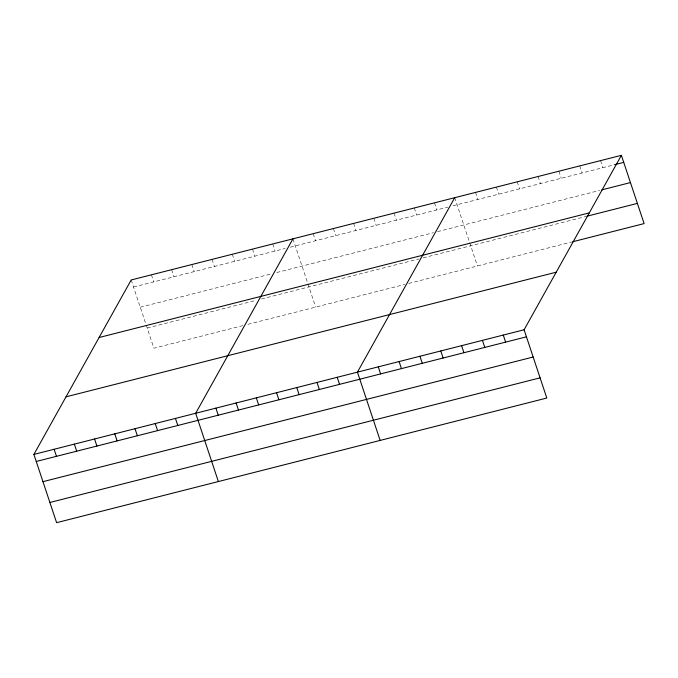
<?xml version="1.0" encoding="UTF-8"?>
<svg xmlns="http://www.w3.org/2000/svg" width="678" height="678" viewBox="0 0 678 678"><rect width="100%" height="100%" fill="white"/><g stroke="black" fill="none" stroke-linecap="round" stroke-linejoin="round"><path stroke-width="0.51" stroke-dasharray="3.39 2.54" d="M133.541 287.023L285.192 248.462M290.252 247.182L447.972 207.078M453.023 205.79L614.81 164.652M140.261 307.219L271.692 273.802M276.751 272.522L433.462 232.673M437.505 231.647L599.708 190.399M147.185 328.033L256.377 300.269M261.428 298.981L419.148 258.877M423.191 257.852L585.792 216.511M242.868 325.61L153.898 348.229L146.194 325.059M247.928 324.321L404.639 284.48M408.681 283.446L571.681 242.004M600.555 160.618L602.903 167.678M579.724 165.915L582.071 172.975M558.892 171.212L561.24 178.272M538.052 176.509L540.408 183.569M517.221 181.806L519.568 188.865M496.389 187.103L498.737 194.162M475.558 192.399L477.905 199.468M454.718 197.696L469.396 241.809M469.727 242.8L477.431 265.971M434.496 202.841L436.852 209.9M414.283 207.977L416.631 215.045M394.062 213.121L396.41 220.189M373.841 218.265L376.188 225.325M353.619 223.401L355.967 230.469M333.398 228.545L335.746 235.613M313.177 233.69L315.524 240.749M292.955 238.826L307.626 282.938M307.956 283.929L315.668 307.1M272.734 243.97L275.082 251.038M252.513 249.114L254.86 256.174M232.291 254.25L234.647 261.318M212.07 259.394L214.426 266.454M191.849 264.539L194.205 271.598M171.627 269.675L173.983 276.743M151.414 274.819L153.762 281.879M131.193 279.963L145.863 324.067"/><path stroke-width="1.02" d="M621.387 155.321L524.102 329.771L546.807 398.037L56.613 522.679L33.9 454.413L131.193 279.963L621.387 155.321L644.1 223.587L572.673 241.758M292.955 238.826L195.662 413.275L218.375 481.55M454.718 197.696L357.433 372.146L380.146 440.42M614.81 164.652L623.735 162.381M601.691 189.899L630.455 182.585M99.081 337.525L589.284 212.884M586.784 216.257L637.379 203.392M66.003 396.842L556.206 272.2M33.9 454.413L524.102 329.771M36.248 461.472L526.45 336.83M42.968 481.668L533.171 357.026M49.892 502.483L540.095 377.841M503.262 335.068L505.619 342.127M482.431 340.364L484.778 347.424M461.599 345.661L463.947 352.721M440.768 350.958L443.115 358.018M419.928 356.255L422.284 363.315M399.096 361.552L401.452 368.612M378.265 366.849L380.612 373.909M337.212 377.29L339.559 384.35M316.99 382.426L319.338 389.494M296.769 387.57L299.117 394.63M276.548 392.715L278.895 399.774M256.326 397.85L258.674 404.919M236.105 402.995L238.461 410.054M215.884 408.139L218.24 415.199M175.441 418.419L177.797 425.479M155.228 423.564L157.576 430.623M135.007 428.699L137.354 435.768M114.785 433.844L117.133 440.903M94.564 438.988L96.912 446.048M74.343 444.124L76.69 451.192M54.121 449.268L56.469 456.328"/></g></svg>
